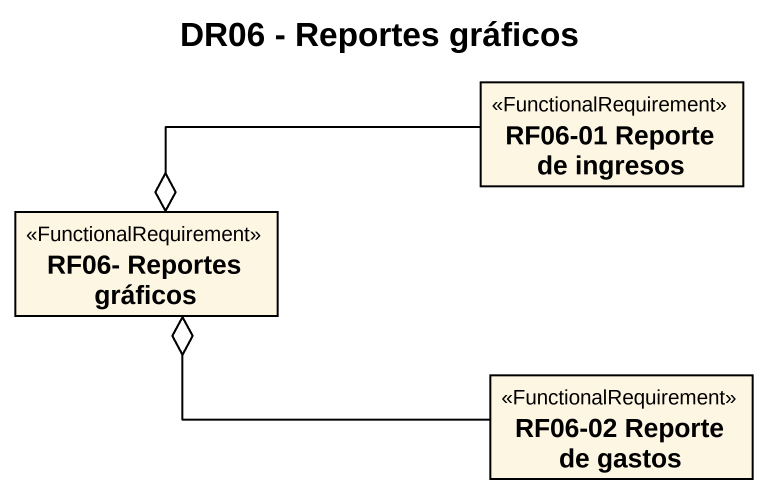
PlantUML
@startuml
title DR06 - Reportes gráficos
hide circle
hide empty members
class "RF06-01 Reporte de ingresos" as RF06_01_Reporte_de_ingresos <<FunctionalRequirement>>
class "RF06- Reportes gráficos" as RF06_Reportes_gráficos <<FunctionalRequirement>>
class "RF06-02 Reporte de gastos" as RF06_02_Reporte_de_gastos <<FunctionalRequirement>>
RF06_01_Reporte_de_ingresos -left-o RF06_Reportes_gráficos
RF06_02_Reporte_de_gastos -left-o RF06_Reportes_gráficos
@enduml
